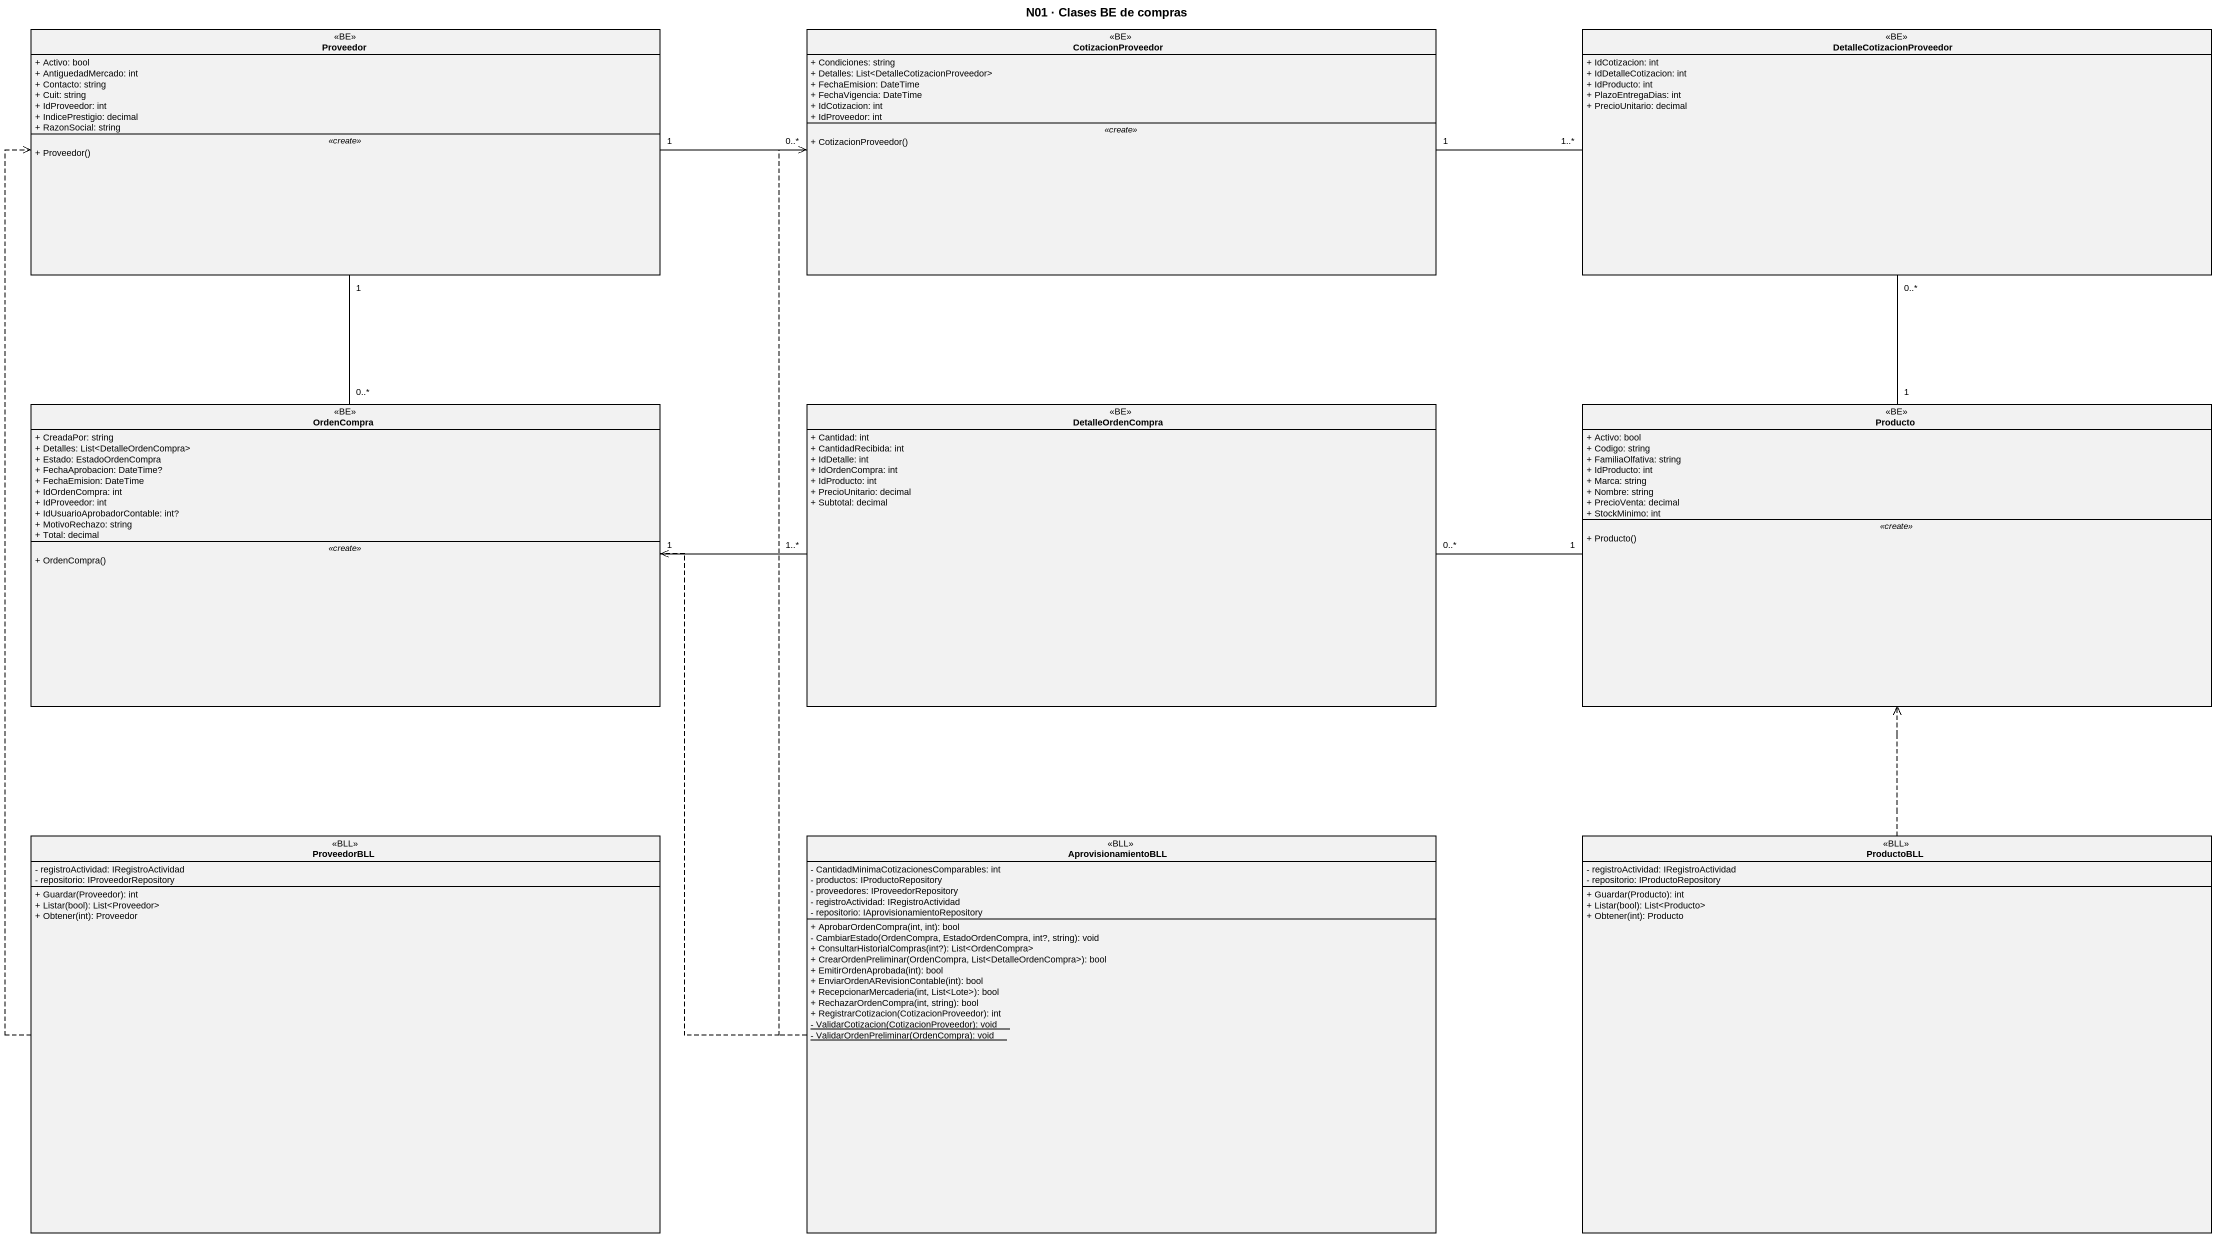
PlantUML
@startuml
title N01 · Clases BE de compras
hide circle
hide empty members
skinparam classAttributeIconSize 0
class Proveedor <<BE>> {
  + Activo: bool
  + AntiguedadMercado: int
  + Contacto: string
  + Cuit: string
  + IdProveedor: int
  + IndicePrestigio: decimal
  + RazonSocial: string
  .. <<create>> ..
  + Proveedor()
}
class CotizacionProveedor <<BE>> {
  + Condiciones: string
  + Detalles: List<DetalleCotizacionProveedor>
  + FechaEmision: DateTime
  + FechaVigencia: DateTime
  + IdCotizacion: int
  + IdProveedor: int
  .. <<create>> ..
  + CotizacionProveedor()
}
class DetalleCotizacionProveedor <<BE>> {
  + IdCotizacion: int
  + IdDetalleCotizacion: int
  + IdProducto: int
  + PlazoEntregaDias: int
  + PrecioUnitario: decimal
}
class OrdenCompra <<BE>> {
  + CreadaPor: string
  + Detalles: List<DetalleOrdenCompra>
  + Estado: EstadoOrdenCompra
  + FechaAprobacion: DateTime?
  + FechaEmision: DateTime
  + IdOrdenCompra: int
  + IdProveedor: int
  + IdUsuarioAprobadorContable: int?
  + MotivoRechazo: string
  + Total: decimal
  .. <<create>> ..
  + OrdenCompra()
}
class DetalleOrdenCompra <<BE>> {
  + Cantidad: int
  + CantidadRecibida: int
  + IdDetalle: int
  + IdOrdenCompra: int
  + IdProducto: int
  + PrecioUnitario: decimal
  + Subtotal: decimal
}
class Producto <<BE>> {
  + Activo: bool
  + Codigo: string
  + FamiliaOlfativa: string
  + IdProducto: int
  + Marca: string
  + Nombre: string
  + PrecioVenta: decimal
  + StockMinimo: int
  .. <<create>> ..
  + Producto()
}
class ProveedorBLL <<BLL>> {
  - registroActividad: IRegistroActividad
  - repositorio: IProveedorRepository
  + Guardar(Proveedor): int
  + Listar(bool): List<Proveedor>
  + Obtener(int): Proveedor
}
class AprovisionamientoBLL <<BLL>> {
  - CantidadMinimaCotizacionesComparables: int
  - productos: IProductoRepository
  - proveedores: IProveedorRepository
  - registroActividad: IRegistroActividad
  - repositorio: IAprovisionamientoRepository
  + AprobarOrdenCompra(int, int): bool
  - CambiarEstado(OrdenCompra, EstadoOrdenCompra, int?, string): void
  + ConsultarHistorialCompras(int?): List<OrdenCompra>
  + CrearOrdenPreliminar(OrdenCompra, List<DetalleOrdenCompra>): bool
  + EmitirOrdenAprobada(int): bool
  + EnviarOrdenARevisionContable(int): bool
  + RecepcionarMercaderia(int, List<Lote>): bool
  + RechazarOrdenCompra(int, string): bool
  + RegistrarCotizacion(CotizacionProveedor): int
  {static} - ValidarCotizacion(CotizacionProveedor): void
  {static} - ValidarOrdenPreliminar(OrdenCompra): void
}
class ProductoBLL <<BLL>> {
  - registroActividad: IRegistroActividad
  - repositorio: IProductoRepository
  + Guardar(Producto): int
  + Listar(bool): List<Producto>
  + Obtener(int): Producto
}
Proveedor "1" -right- "0..*" CotizacionProveedor
Proveedor "1" -- "0..*" OrdenCompra
CotizacionProveedor "1" -right- "1..*" DetalleCotizacionProveedor
DetalleCotizacionProveedor "0..*" -- "1" Producto
OrdenCompra "1" -right- "1..*" DetalleOrdenCompra
DetalleOrdenCompra "0..*" -right- "1" Producto
ProveedorBLL .up.> Proveedor
AprovisionamientoBLL .up.> CotizacionProveedor
AprovisionamientoBLL .up.> OrdenCompra
ProductoBLL .up.> Producto
@enduml
